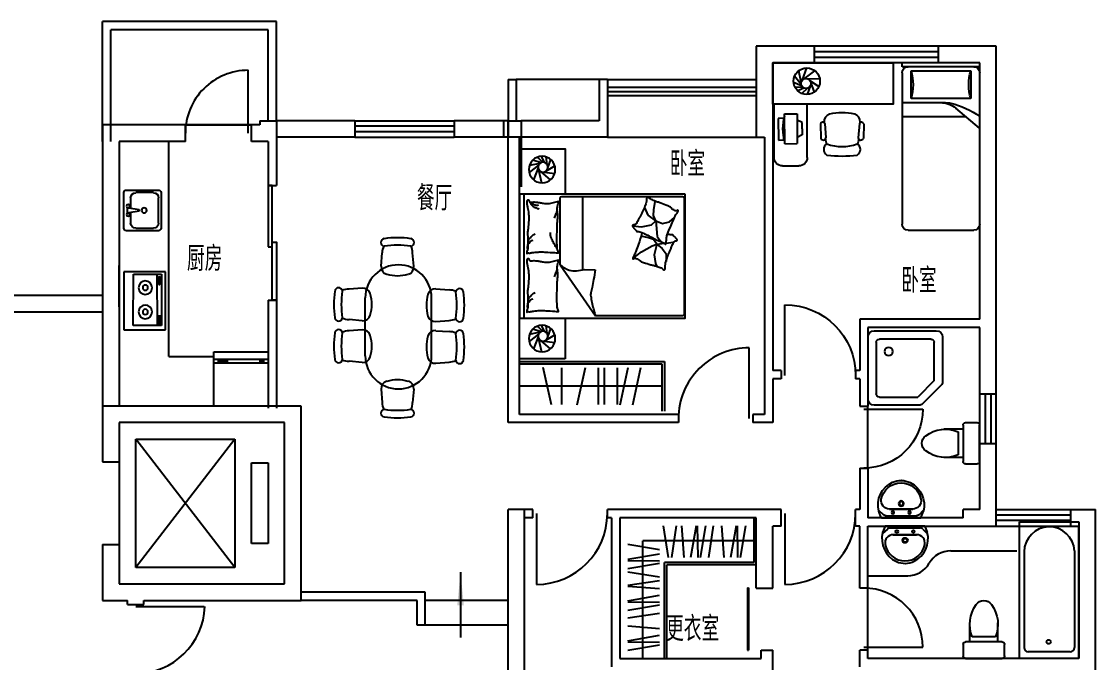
# Model space of a CAD drawing. Extents: x -461314 to -435514, y -713656 to -699456.
# Drawn here: x -448494 to -435514, y -707206 to -699456 of the extents above; entities that cross this region are included whole.
import ezdxf
from ezdxf.enums import TextEntityAlignment as Align

# ---------------------------------------------------------------- set-up
doc = ezdxf.new("R2010")
doc.units = 0
doc.header["$LTSCALE"] = 1000
doc.header["$MEASUREMENT"] = 0
doc.layers.get('0').update_dxf_attribs({"linetype": 'CONTINUOUS'})
for name, color, linetype in [('FUR', 8, 'CONTINUOUS'), ('HZ', 7, 'CONTINUOUS'), ('STAIR', 3, 'CONTINUOUS'), ('WALL', 2, 'CONTINUOUS'), ('WINDOW', 4, 'CONTINUOUS'), ('WINDOW_TEXT', 7, 'CONTINUOUS'), ('厨卫', 223, 'CONTINUOUS'), ('烟道', 6, 'CONTINUOUS')]:
    doc.layers.add(name, color=color, linetype=linetype)
doc.styles.add('ATT', font='TXT')
doc.styles.add('DIM_FONT', font='ZBTXT.shx', dxfattribs={"width": 0.8})
doc.styles.add('HZ', font='zbtxt.shx', dxfattribs={"bigfont": 'zbhz.shx'})
doc.styles.add('SIMPLEX', font='SIMPLEX.SHX')

# ---------------------------------------------------------------- blocks, each defined once
blk = doc.blocks.new('_LV39')
for p, q in [((-360, -1650), (-360, 0)), ((-360, 0), (360, 0)), ((360, 0), (360, -1650)), ((-254, -80), (254, -80)), ((-304, -1299), (-304, -130)), ((304, -1299), (304, -130)), ((360, -1650), (-360, -1650))]:
    blk.add_line(p, q)
blk.add_circle((6, -200), 25)
for centre, radius, start, end in [((-254, -130), 50, 90, 179.9956), ((254, -130), 50, 0.0044, 90), ((-1, -1286), 304, 182.4544, 359.7472)]:
    blk.add_arc(centre, radius, start, end)
blk = doc.blocks.new('_WBLK')
for p, q in [((-0.5, 0.5), (0.5, 0.5)), ((0.5, 0.167), (-0.5, 0.167)), ((0.5, -0.167), (-0.5, -0.167)), ((-0.5, -0.5), (0.5, -0.5))]:
    blk.add_line(p, q)
at = {"layer": 'WINDOW_TEXT', "style": 'SIMPLEX', "flags": 9}
blk.add_attdef('A', text='', height=1, dxfattribs=at).set_placement((0, 1.5), align=Align.MIDDLE)
blk = doc.blocks.new('M_C5')
for p, q in [((-60, 63), (-50, 152)), ((-28, 86), (7, 160)), ((-9, 88), (59, 149)), ((-54, -14), (-154, 45)), ((-71, 21), (-106, 120)), ((12, 83), (112, 114)), ((26, 75), (152, 50)), ((42, 53), (156, -35)), ((48, 21), (102, -123)), ((-26, -30), (-153, -47)), ((14, -26), (-99, -126)), ((41, -2), (5, -160))]:
    blk.add_line(p, q)
for centre, radius in [((0, 0), 160), ((-11, 28), 60)]:
    blk.add_circle(centre, radius)
at = {"width": 0.8, "flags": 9}
for tag in ['XSIZE', 'YSIZE']:
    blk.add_attdef(tag, (0, 0), '', height=0.5, dxfattribs=at)
blk = doc.blocks.new('M_C54TQD')
for p, q in [((0, -52), (1500, -52)), ((26, -509), (26, -1968)), ((853, -489), (46, -489)), ((853, -489), (1472, -916)), ((46, -761), (915, -761)), ((1472, -1968), (1472, -916)), ((381, -1368), (395, -1471)), ((778, -1368), (698, -1472)), ((161, -1514), (137, -1518)), ((255, -1552), (161, -1514)), ((324, -1645), (255, -1552)), ((395, -1471), (369, -1593)), ((528, -1559), (509, -1470)), ((698, -1472), (623, -1603)), ((90, -1638), (87, -1645)), ((188, -1621), (90, -1638)), ((257, -1618), (188, -1621)), ((324, -1645), (257, -1618)), ((369, -1593), (324, -1645)), ((324, -1645), (510, -1664)), ((324, -1645), (355, -1728)), ((510, -1664), (560, -1700)), ((548, -1617), (528, -1559)), ((605, -1658), (548, -1617)), ((605, -1658), (594, -1752)), ((623, -1603), (605, -1658)), ((605, -1658), (734, -1626)), ((605, -1658), (655, -1721)), ((734, -1626), (837, -1640)), ((837, -1640), (873, -1660)), ((335, -1810), (281, -1873)), ((355, -1728), (335, -1810)), ((560, -1700), (572, -1709)), ((592, -1767), (580, -1861)), ((655, -1721), (720, -1769)), ((720, -1769), (813, -1769)), ((46, -1988), (1452, -1988))]:
    blk.add_line(p, q)
blk.add_lwpolyline([(0, -2000), (0, 0), (1500, 0), (1500, -2000)], close=True)
for points in [[(101, -127, -0.263368), (73, -108, -0.494818), (82, -89, -0.049225), (100, -88, -0.036831), (124, -89, -0.031893), (161, -97, 0.035782), (195, -104, 0.032941), (285, -110, 0.026564), (396, -104, 0.017905), (434, -99, -0.033397), (454, -97, -0.03204), (491, -97, 0.018442), (555, -101, 0.010837), (620, -100, 0.014624), (668, -97, 0.111249), (691, -89, -0.153708), (708, -86, -0.076444), (715, -87, -0.215512), (717, -89, -0.585858), (714, -92, 0.363489), (709, -95, 0.191716), (709, -106, -0.129675), (711, -123, -0.01735), (708, -140, 0.019326), (706, -155, 0.018818), (699, -223, 0.021828), (698, -283, 0.006204), (700, -316, 0.001963), (706, -423, 0.028341), (710, -459, -0.117014), (709, -468, -0.36606), (708, -469, -0.03973), (694, -466, -0.048309), (681, -461, 0.062981), (670, -457, 0.04058), (647, -454, 0.014345), (580, -451, 0.005484), (454, -452, 0.007153), (358, -455, 0.008762), (316, -458, -0.008153), (270, -461, -0.06251), (213, -456, 0.078669), (167, -454, 0.047825), (145, -459, -0.034494), (114, -466, -0.023571), (89, -469, -0.510228), (88, -468), (95, -438), (116, -356, 0.073041), (118, -336, 0.023305), (112, -275, 0.018299), (108, -252, -0.01097), (101, -214, -0.042281), (98, -180, -0.027201), (101, -126)], [(101, -127, -0.077379), (136, -152, -0.077379), (161, -187, -0.047525), (171, -211, -0.047525), (176, -238)], [(575, -101, 0.027842), (551, -111, 0.048685), (539, -119, 0.023666), (511, -144, 0.031223), (492, -164, 0.046801), (486, -172, 0.023191), (478, -189)], [(657, -95, 0.088153), (622, -98, 0.088153), (591, -114, 0.077547), (569, -135, 0.077547), (555, -162)], [(810, -127, -0.263368), (782, -108, -0.494818), (791, -89, -0.049225), (809, -88, -0.036831), (833, -89, -0.031893), (871, -97, 0.035782), (905, -104, 0.032941), (994, -110, 0.026564), (1106, -104, 0.017905), (1143, -99, -0.033397), (1163, -97, -0.03204), (1200, -97, 0.018442), (1265, -101, 0.010837), (1329, -100, 0.014624), (1377, -97, 0.111249), (1400, -89, -0.153708), (1417, -86, -0.076444), (1424, -87, -0.215512), (1426, -89, -0.585858), (1423, -92, 0.363489), (1419, -95, 0.191716), (1419, -106, -0.129675), (1421, -123, -0.01735), (1418, -140, 0.019326), (1415, -155, 0.018818), (1408, -223, 0.021828), (1407, -283, 0.006204), (1409, -316, 0.001963), (1415, -423, 0.028341), (1419, -459, -0.117014), (1419, -468, -0.36606), (1417, -469, -0.03973), (1404, -466, -0.048309), (1390, -461, 0.062981), (1379, -457, 0.04058), (1356, -454, 0.014345), (1289, -451, 0.005484), (1164, -452, 0.007153), (1067, -455, 0.008762), (1025, -458, -0.008153), (979, -461, -0.06251), (922, -456, 0.078669), (877, -454, 0.047825), (854, -459, -0.034494), (823, -466, -0.023571), (798, -469, -0.510228), (797, -468), (805, -438), (825, -356, 0.073041), (827, -336, 0.023305), (821, -275, 0.018299), (817, -252, -0.01097), (810, -214, -0.042281), (807, -180, -0.027201), (810, -126)], [(1284, -101, 0.027842), (1260, -111, 0.048685), (1248, -119, 0.023666), (1220, -144, 0.031223), (1201, -164, 0.046801), (1196, -172, 0.023191), (1188, -189)], [(1366, -95, 0.088153), (1332, -98, 0.088153), (1300, -114, 0.077547), (1279, -135, 0.077547), (1265, -162)], [(99, -143, -0.05369), (114, -156, -0.070312), (122, -168, -0.015448), (125, -177, -0.013244), (129, -187, -0.082127), (132, -205, -0.064164), (129, -228)], [(661, -455, 0.016108), (622, -429, 0.024599), (595, -414, 0.009477), (546, -391, 0.015937), (516, -378, 0.072521), (500, -375, 0.033339), (463, -375)], [(191, -454, 0.009729), (219, -445, 0.009729), (246, -435, 0.007971), (267, -426, 0.007971), (289, -416)], [(853, -489, -0.085272), (917, -599, -0.124044), (926, -686), (912, -782), (914, -912)], [(901, -454, 0.009729), (928, -445, 0.009729), (955, -435, 0.007971), (977, -426, 0.007971), (998, -416)], [(914, -912, 0.007867), (1032, -894, 0.009508), (1128, -876, 0.006616), (1193, -862, -0.023828), (1212, -858, -0.080713), (1230, -859, -0.009591), (1383, -891, -0.013133), (1416, -899, -0.007859), (1472, -916)], [(464, -1480, 0.025626), (476, -1478, 0.0108), (605, -1436, 0.00456), (692, -1405, 0.01125), (727, -1391, 0.069394), (746, -1380, -0.079756), (763, -1371, -0.106399), (778, -1368, -0.328642), (782, -1372, -0.299547), (779, -1378, 0.189917), (774, -1387, 0.033518), (773, -1397, 0.075627), (773, -1402, 0.053489), (776, -1410, 0.017838), (788, -1432, 0.038394), (805, -1456, -0.059529), (816, -1472, -0.035943), (826, -1498, -0.011245), (852, -1585, -0.006203), (862, -1624, 0.010783), (868, -1647, 0.019485), (873, -1660, 0.005062), (892, -1710, 0.101392), (909, -1736, -0.223768), (914, -1749, -0.25558), (911, -1754, -0.081563), (895, -1759, -0.071805), (878, -1759, 0.069985), (861, -1759, 0.03546), (801, -1772, 0.029432), (732, -1797, 0.001554), (699, -1811, -0.00152), (665, -1826, -0.004735), (629, -1840, 0.00382), (586, -1859, 0.296001), (564, -1891, -0.649774), (542, -1900, -0.02319), (538, -1895, 0.0288), (534, -1892, 0.005727), (527, -1886, -0.004358), (519, -1878, -0.027528), (502, -1861, -0.046214), (493, -1850, -0.194121), (490, -1833, 0.133719), (489, -1809, 0.005779), (482, -1787, 0.008882)]]:
    blk.add_lwpolyline(points, format="xyb")
blk.add_lwpolyline([(58, -1583, 0.101392), (40, -1559, -0.223768), (34, -1546, -0.25558), (36, -1541, -0.081563), (52, -1535, -0.071805), (69, -1534, 0.069985), (86, -1532, 0.03546), (145, -1515, 0.029432), (211, -1485, 0.001554), (244, -1468, -0.00152), (276, -1451, -0.004735), (311, -1433, 0.00382), (353, -1412, 0.296001), (372, -1378, -0.649774), (393, -1367, -0.02319), (398, -1372, 0.0288), (402, -1375, 0.005727), (409, -1380, -0.004358), (418, -1387, -0.027528), (436, -1403, -0.046214), (445, -1414, -0.194121), (450, -1430, 0.133719), (453, -1454, 0.011505), (471, -1496, 0.008882), (497, -1550, 0.012426), (535, -1618, -0.033612), (547, -1644), (570, -1701), (588, -1744, 0.224341), (603, -1757, -0.722772), (603, -1766, -0.103513), (599, -1767, 0.053465), (592, -1767, 0.030109), (569, -1772, -0.031436), (547, -1776, -0.05324), (532, -1776, 0.05518), (517, -1777, 0.056271), (492, -1783, 0.0108), (366, -1835, 0.00456), (281, -1873, 0.01125), (247, -1889, 0.069394), (229, -1902, -0.079756), (213, -1912, -0.106399), (199, -1915, -0.328642), (195, -1912, -0.299547), (196, -1906, 0.189917), (201, -1896, 0.033518), (202, -1886, 0.075627), (201, -1882, 0.053489), (197, -1874, 0.017838), (184, -1853, 0.038394), (165, -1830, -0.059529), (153, -1815, -0.035943), (140, -1790, -0.011245), (108, -1705, -0.006203), (95, -1667, 0.010783), (87, -1645, 0.019485), (82, -1632, 0.005062)], format="xyb", close=True)
for centre, start, end in [((46, -509), 90, 180), ((46, -741), 180, 270), ((46, -1968), 180, 270), ((1452, -1968), 270, 360)]:
    blk.add_arc(centre, 20, start, end)
at = {"style": 'DIM_FONT', "width": 0.8, "flags": 9}
for tag in ['XSIZE', 'YSIZE']:
    blk.add_attdef(tag, (0, 0), '', height=0.5, dxfattribs=at)
blk = doc.blocks.new('A$C51464C99')
at = {"layer": 'FUR'}
for p, q in [((1720, 2602, 0), (1720, 3172, 0)), ((1750, 2572, 0), (1750, 3172, 0)), ((384, 3096, 0), (285, 2647, 0)), ((507, 2651, 0), (507, 3091, 0)), ((696, 3096, 0), (795, 2647, 0)), ((948, 2651, 0), (948, 3091, 0)), ((1023, 2651, 0), (1023, 3091, 0)), ((1178, 2651, 0), (1178, 3091, 0)), ((1213, 3096, 0), (1312, 2647, 0)), ((1367, 3096, 0), (1466, 2647, 0)), ((1720, 2872, 0), (0, 2872, 0)), ((0, 2602, 0), (1720, 2602, 0)), ((0, 2572, 0), (1750, 2572, 0))]:
    blk.add_line(p, q, dxfattribs=at)
at = {"layer": 'FUR', "elevation": 0}
for points in [[(550, 2542), (0, 2542), (0, 2050), (550, 2050)], [(550, 550), (0, 550), (0, 0), (550, 0)]]:
    blk.add_lwpolyline(points, close=True, dxfattribs=at)
at = {"layer": 'FUR'}
for name, p, rotation in [('M_C5', (271, 2295, 0), 180.0000000003231), ('M_C54TQD', (0, 550, 0), 90), ('M_C5', (271, 252, 0), 180.0000000003231)]:
    blk.add_blockref(name, p, dxfattribs=dict(at, rotation=rotation))
blk = doc.blocks.new('12PSTG02')
at = {"color": 0, "linetype": 'ByBlock'}
for p, q in [((-5.882738, 11.493405), (-13.636493, 11.294805)), ((-5.73403, 9.170818), (-13.415554, 8.575543)), ((-4.996459, 9.562867), (-5.284204, 9.540568)), ((-5.882738, -11.493405), (-13.636493, -11.294805)), ((-5.73403, -9.170818), (-13.415554, -8.575543)), ((-4.996459, -9.562867), (-5.284204, -9.540568)), ((-4.996459, -9.562867), (-5.28099, -9.544821))]:
    blk.add_line(p, q, dxfattribs=at)
for centre, radius, start, end in [((-6.286552, 10.301496), 1.258456, 296.04311, 71.283835), ((39.486083, 0), 62.486083, 172.590731, 187.409269), ((-19.5, 6.311132), 3.452743, 30.392687, 149.607313), ((4.70097, 0), 22.70097, 159.208954, 200.791046), ((-12.998837, 0.943692), 7.999035, 97.334712, 116.212212), ((-13.097037, 9.970029), 1.4304, 112.156422, 257.133709), ((-4.647836, 5.578088), 4, 16.10866, 95), ((-28.187947, 0), 28.187947, 346.275006, 13.724994), ((-19.5, -6.311132), 3.452743, 210.392687, 329.607313), ((-12.998837, -1.056308), 7.999035, 243.61801, 261.904764), ((-13.097037, -9.970029), 1.4304, 102.866291, 247.843578), ((-6.286552, -10.301496), 1.258456, 288.716165, 63.95689), ((-4.647836, -5.578088), 4, 265, 343.89134)]:
    blk.add_arc(centre, radius, start, end, dxfattribs=at)
at = {"color": 0, "linetype": 'ByBlock', "style": 'ATT'}
for tag, p, flags in [('ITEM', (-22, -21), 3), ('ROOM_NUMBER', (-22, -29), 1)]:
    blk.add_attdef(tag, p, '', height=6, dxfattribs=dict(at, flags=flags))
blk = doc.blocks.new('-CHAI6')
at = {"xscale": 22.75, "yscale": 22.75, "zscale": 22.75}
blk.add_blockref('12PSTG02', (519, 28), dxfattribs=at)
blk = doc.blocks.new('A$C41520BB4')
at = {"layer": 'FUR'}
for p, q in [((1146, 1437), (500, 1437)), ((618, 1310), (617, 1160)), ((978, 1307), (618, 1310)), ((670, 1325), (671, 1387)), ((671, 1387), (933, 1385)), ((932, 1320), (676, 1321)), ((933, 1385), (932, 1320)), ((978, 1307), (977, 1157)), ((1246, 1337), (1246, 1137)), ((617, 1160), (977, 1157)), ((721, 1099), (692, 1159)), ((796, 1098), (721, 1099)), ((796, 1098), (871, 1098)), ((871, 1098), (902, 1158)), ((1146, 1037), (500, 1037))]:
    blk.add_line(p, q, dxfattribs=at)
blk.add_lwpolyline([(500, 1453), (0, 1453), (0, 0), (500, 0)], close=True, dxfattribs=at)
for centre, radius, start, end in [((1146, 1337), 100, 0, 90), ((794, 776), 555, 73.2367, 105.9776), ((1146, 1137), 100, 270, 0)]:
    blk.add_arc(centre, radius, start, end, dxfattribs=at)
at = {"layer": 'FUR', "xscale": -1}
for name, p, rotation in [('M_C5', (222, 1043), 309.9999999999941), ('-CHAI6', (1122, 588), 3.4373e-12)]:
    blk.add_blockref(name, p, dxfattribs=dict(at, rotation=rotation))
blk = doc.blocks.new('BED1')
at = {"layer": 'FUR'}
for p, q in [((-2023, -397), (-2023, 397)), ((-1951, 469), (-120, 469)), ((-790, 468), (-549, 182)), ((-48, 469), (-48, -469)), ((-48, 469), (0, 469)), ((0, 469), (0, -469)), ((-649, -469), (-649, 300)), ((-433, 361), (-433, -361)), ((-96, 361), (-433, 361)), ((-96, -361), (-96, 361)), ((-481, -469), (-481, 53)), ((-433, -361), (-96, -361)), ((-120, -469), (-1951, -469)), ((-48, -469), (0, -469))]:
    blk.add_line(p, q, dxfattribs=at)
for centre, radius, start, end in [((-1951, 397), 72.1, 90, 180), ((-1440, -106), 978, 13.3928, 36.0202), ((-120, 397), 72.1, 0, 90), ((-264, 937), 601, 253.7398, 286.2602), ((-769, -4), 288, 0, 40.1059), ((-769, 53), 288, 0, 13.3928), ((-264, -937), 601, 73.7398, 106.2602), ((-1951, -397), 72.1, 180, 270), ((-120, -397), 72.1, 270, 0)]:
    blk.add_arc(centre, radius, start, end, dxfattribs=at)
blk = doc.blocks.new('A$C283B5FA0')
at = {"layer": 'FUR', "xscale": -1, "rotation": 90.00792921437115}
blk.add_blockref('BED1', (469, 0), dxfattribs=at)
at = {"layer": 'WINDOW', "xscale": -1, "rotation": 269.9999722310597}
blk.add_blockref('A$C41520BB4', (1047, 0), dxfattribs=at)
blk = doc.blocks.new('A$C14C36DB4')
at = {"layer": 'FUR'}
for p, q in [((599, 1820), (613, 1981)), ((993, 1820), (981, 1981)), ((333, 1506), (172, 1491)), ((1221, 1496), (1382, 1482)), ((385, 1416), (385, 716)), ((1185, 1416), (1185, 716)), ((333, 1112), (172, 1123)), ((1221, 1102), (1382, 1114)), ((333, 1001), (172, 987)), ((1221, 992), (1382, 977)), ((333, 607), (172, 619)), ((1221, 598), (1382, 609)), ((599, 333), (613, 172)), ((993, 333), (981, 172))]:
    blk.add_line(p, q, dxfattribs=at)
for centre, radius, start, end in [((640, 2108), 46, 98.4555, 261.5445), ((796, 1061), 1104, 81.5445, 98.4555), ((951, 2108), 46, 278.4555, 81.5445), ((797, 1981), 184, 153.7878, 180), ((796, 970), 1104, 81.5445, 98.4555), ((797, 1981), 184, 0, 26.382), ((690, 1812), 92, 175, 253.8913), ((901, 1812), 92, 286.1087, 5), ((785, 1416), 400, 0, 180), ((796, 2177), 471, 253.8913, 286.1087), ((1092, 1309), 1104, 171.5445, 188.4555), ((45, 1464), 46, 8.4555, 171.5445), ((1183, 1309), 1104, 171.5445, 188.4555), ((172, 1307), 184, 90, 116.2122), ((341, 1414), 92, 16.1087, 95), ((-24, 1309), 471, 343.8913, 16.1087), ((1577, 1299), 471, 163.8913, 196.1087), ((1213, 1404), 92, 85, 163.8913), ((1382, 1298), 184, 63.7878, 90), ((1508, 1455), 46, 8.4555, 171.5445), ((371, 1299), 1104, 351.5445, 8.4555), ((462, 1299), 1104, 351.5445, 8.4555), ((341, 1203), 92, 265, 343.8913), ((45, 1153), 46, 188.4555, 351.5445), ((172, 1307), 184, 243.618, 270), ((1213, 1194), 92, 196.1087, 275), ((1382, 1298), 184, 270, 296.382), ((1508, 1143), 46, 188.4555, 351.5445), ((1092, 804), 1104, 171.5445, 188.4555), ((45, 960), 46, 8.4555, 171.5445), ((1183, 804), 1104, 171.5445, 188.4555), ((172, 803), 184, 90, 116.2122), ((341, 910), 92, 16.1087, 95), ((-24, 804), 471, 343.8913, 16.1087), ((1577, 795), 471, 163.8913, 196.1087), ((1213, 900), 92, 85, 163.8913), ((1382, 793), 184, 63.7878, 90), ((1508, 950), 46, 8.4555, 171.5445), ((371, 795), 1104, 351.5445, 8.4555), ((462, 795), 1104, 351.5445, 8.4555), ((341, 699), 92, 265, 343.8913), ((785, 716), 400, 180, 0), ((1213, 689), 92, 196.1087, 275), ((45, 649), 46, 188.4555, 351.5445), ((172, 803), 184, 243.618, 270), ((1382, 793), 184, 270, 296.382), ((1508, 639), 46, 188.4555, 351.5445), ((690, 341), 92, 106.1087, 185), ((796, -24), 471, 73.8913, 106.1087), ((901, 341), 92, 355, 73.8913), ((797, 172), 184, 180, 206.2122), ((797, 172), 184, 333.618, 0), ((640, 45), 46, 98.4555, 261.5445), ((796, 1183), 1104, 261.5445, 278.4555), ((951, 45), 46, 278.4555, 81.5445), ((796, 1092), 1104, 261.5445, 278.4555)]:
    blk.add_arc(centre, radius, start, end, dxfattribs=at)
blk = doc.blocks.new('A$C0FB162C6')
at = {"layer": 'FUR', "xscale": -1, "rotation": 180}
blk.add_blockref('A$C14C36DB4', (12, 2165), dxfattribs=at)
blk = doc.blocks.new('M_A17ORW')
at = {"const_width": 0.02}
for points in [[(-0.481, -0.001), (-0.481, -0.308)], [(0.481, 0.001), (0.481, -0.691)]]:
    blk.add_lwpolyline(points, dxfattribs=at)
for centre, radius, start, end in [((-0.501, -0.003), 0.307, 274.2492, 0.2101), ((0.505, 0.002), 0.699, 180.2762, 268.0603)]:
    blk.add_arc(centre, radius, start, end)
blk = doc.blocks.new('M_E31EAW')
at = {"color": 0, "linetype": 'ByBlock'}
for p, q in [((0, 215), (0, -215)), ((419, 245), (31, 245)), ((82, 26), (82, 153)), ((143, 215), (358, 215)), ((419, 153), (419, -153)), ((450, -215), (450, 215)), ((41, -31), (41, 31)), ((184, 10), (61, 31)), ((184, -10), (184, 10)), ((61, -31), (184, -10)), ((82, -153), (82, -26)), ((31, -245), (419, -245)), ((358, -215), (143, -215))]:
    blk.add_line(p, q, dxfattribs=at)
for centre, radius in [((51, 51), 20.5), ((245, 0), 30.7), ((51, -51), 20.5)]:
    blk.add_circle(centre, radius, dxfattribs=at)
for centre, radius, start, end in [((31, 215), 30.7, 90, 180), ((143, 153), 61.4, 90, 180), ((358, 153), 61.4, 0, 90), ((419, 215), 30.7, 0, 90), ((31, -215), 30.7, 180, 270), ((143, -153), 61.4, 180, 270), ((358, -153), 61.4, 270, 0), ((419, -215), 30.7, 270, 0)]:
    blk.add_arc(centre, radius, start, end, dxfattribs=at)
at = {"style": 'DIM_FONT', "width": 0.8, "flags": 9}
for tag in ['XSIZE', 'YSIZE']:
    blk.add_attdef(tag, (0, 0), '', height=0.5, dxfattribs=at)
blk = doc.blocks.new('B')
at = {"linetype": 'ByBlock'}
for p, q in [((-655.5, 655.5), (0, 655.5)), ((-655.5, 0), (-655.5, 655.5)), ((0, 655.5), (0, 0)), ((-655.5, 568.1), (0, 568.1)), ((-655.5, 524.4), (0, 524.4)), ((-611.8, 546.25), (-480.7, 546.25)), ((-109.25, 546.25), (-43.7, 546.25)), ((0, 0), (-655.5, 0))]:
    blk.add_line(p, q, dxfattribs=at)
blk = doc.blocks.new('A$C2DC50DEA')
at = {"layer": '厨卫', "xscale": -1, "rotation": 359.9999999999982}
blk.add_blockref('B', (0, 0), dxfattribs=at)
blk = doc.blocks.new('A$C10CA0A8C')
at = {"layer": '厨卫', "linetype": 'Continuous'}
for p, q in [((0, 354), (495, 849)), ((495, 849), (849, 495)), ((849, 495), (354, 0)), ((354, 0), (0, 354))]:
    blk.add_line(p, q, dxfattribs=at)
at = {"layer": '厨卫'}
for p, q in [((539, 733), (99, 292)), ((781, 491), (539, 733)), ((301, 90), (742, 530)), ((341, 50), (781, 491)), ((675, 431), (683, 423)), ((735, 478), (689, 432)), ((689, 432), (701, 420)), ((701, 420), (746, 466)), ((746, 466), (735, 478)), ((740, 495), (748, 488)), ((99, 292), (341, 50)), ((400, 143), (354, 98)), ((366, 86), (412, 132)), ((412, 132), (400, 143)), ((406, 161), (413, 154)), ((340, 97), (349, 89)), ((354, 98), (366, 86))]:
    blk.add_line(p, q, dxfattribs=at)
for points in [[(740, 495, 0.259034), (737, 497, 0.076276), (725, 492, 0.036515), (714, 484, 0.026615), (700, 471, 0.026615), (687, 457, 0.036515), (679, 446, 0.076276), (675, 434, 0.259034), (676, 431, 0.078462), (677, 430, 0.056762)], [(748, 488, 0.259034), (744, 489, 0.076276), (732, 484, 0.036515), (721, 477, 0.026615), (707, 464, 0.026615), (694, 450, 0.036515), (687, 439, 0.076276), (682, 427, 0.259034), (683, 423, 0.259034), (687, 422, 0.056762), (696, 425, 0.036515)], [(743, 470, 0.008736), (744, 473, 0.076276), (749, 484, 0.259034), (748, 488, 0.259034)], [(406, 161, 0.259034), (402, 162, 0.076276), (391, 157, 0.036515), (379, 150, 0.026615), (365, 137, 0.026615), (353, 123, 0.036515), (345, 112, 0.076276), (340, 100, 0.259034), (341, 96, 0.078462), (342, 95, 0.056762)], [(413, 154, 0.259034), (410, 155, 0.076276), (398, 150, 0.036515), (387, 142, 0.026615), (373, 129, 0.026615), (360, 115, 0.036515), (352, 104, 0.076276), (348, 93, 0.259034), (349, 89, 0.259034), (352, 88, 0.056762), (361, 91, 0.036515)], [(408, 135, 0.008736), (410, 138, 0.076276), (414, 150, 0.259034), (413, 154, 0.259034)]]:
    blk.add_lwpolyline(points, format="xyb", dxfattribs=at)
at = {"layer": '厨卫', "linetype": 'Continuous'}
for centre, radius in [((525, 513), 82.5), ((525, 513), 31.6), ((318, 306), 82.5), ((318, 306), 31.6)]:
    blk.add_circle(centre, radius, dxfattribs=at)
at = {"layer": '厨卫', "width": 0.8, "flags": 9}
for tag in ['XSIZE', 'YSIZE']:
    blk.add_attdef(tag, (247, 601), '', height=0.5, rotation=45, dxfattribs=at)
blk = doc.blocks.new('M_E6')
for p, q in [((240, 0), (-240, 0)), ((-237, 0), (239, 0)), ((240, 0), (270, -79)), ((-213, -36), (-271, -91)), ((-240, 0), (-270, -79)), ((-179, -23), (181, -23)), ((141, -105), (-141, -105)), ((-141, -105), (141, -105)), ((217, -37), (274, -95))]:
    blk.add_line(p, q)
for centre, radius in [((-99, -65), 16.3), ((101, -65), 16.3), ((2, -172), 31.6), ((2, -172), 23)]:
    blk.add_circle(centre, radius)
for centre, radius, start, end in [((28, -152), 307, 166.1751, 244.7296), ((-141, -205), 100, 90, 190.5602), ((-179, -73), 50, 90, 133.181), ((-28, -152), 307, 297.0639, 13.8249), ((141, -205), 100, 349.4398, 90), ((181, -73), 50, 44.5607, 90), ((0, -179), 243, 190.5602, 349.4398), ((0, -201), 250, 245.8071, 296.4628), ((28, -152), 307, 266.589, 266.5936)]:
    blk.add_arc(centre, radius, start, end)
at = {"width": 0.8, "flags": 9}
for tag in ['XSIZE', 'YSIZE']:
    blk.add_attdef(tag, (0, 0), '', height=0.5, dxfattribs=at)
blk = doc.blocks.new('_DBLK')
blk.add_line((-0.45, 0), (-0.45, -0.95))
blk.add_arc((-0.45, 0), 0.95, 270, 0)
at = {"layer": 'WINDOW_TEXT', "style": 'SIMPLEX', "flags": 9}
blk.add_attdef('A', text='', height=1, dxfattribs=at).set_placement((0, 1.5), align=Align.MIDDLE)
blk = doc.blocks.new('_ARROW')
blk.add_solid([(0, 0), (-1, 0.1), (-1, -0.1)])
blk = doc.blocks.new('A$C3A912732')
at = {"layer": '厨卫'}
for p, q in [((8, 370), (319, 681)), ((361, 681), (460, 582)), ((460, 540), (149, 229)), ((446, 440), (249, 243)), ((425, 504), (588, 341)), ((107, 229), (8, 328)), ((185, 264), (348, 101))]:
    blk.add_line(p, q, dxfattribs=at)
for centre, radius, start, end in [((340, 660), 30, 45, 135), ((439, 561), 30, 315, 45), ((294, 73), 398, 8.3619, 67.5495), ((29, 349), 30, 135, 225), ((128, 250), 30, 225, 315), ((616, 395), 398, 202.4505, 261.6381), ((580, 109), 110, 258.4509, 11.5491)]:
    blk.add_arc(centre, radius, start, end, dxfattribs=at)
at = {"layer": '厨卫', "style": 'DIM_FONT', "width": 0.8, "flags": 9}
for tag in ['YSIZE', 'XSIZE']:
    blk.add_attdef(tag, (163, 526), '', height=0.5, rotation=225, dxfattribs=at)
blk = doc.blocks.new('M_A13ZTG')
for p, q in [((-0.502, 0.208), (0.498, 0.208)), ((-0.502, 0.208), (-0.502, 0.19)), ((-0.502, 0.19), (0.498, 0.19)), ((0.498, 0.208), (0.498, 0.19))]:
    blk.add_line(p, q)
blk = doc.blocks.new('M_E27FMO')
at = {"color": 0, "linetype": 'ByBlock'}
for p, q in [((-185.9, 0.6), (-549.7, 0.6)), ((-599.7, -49.4), (-599.7, -549.4)), ((-508.1, -66.1), (-199.7, -66.1)), ((-66.4, -199.4), (-199.7, -66.1)), ((-9.5, -162.1), (-162.4, -9.2)), ((-533.1, -507.8), (-533.1, -91.1)), ((-66.4, -199.4), (-66.4, -507.8)), ((0.3, -549.4), (0.3, -185.6)), ((-549.7, -599.4), (-49.7, -599.4)), ((-91.4, -532.8), (-508.1, -532.8))]:
    blk.add_line(p, q, dxfattribs=at)
blk.add_circle((-433.1, -432.8), 33.3, dxfattribs=at)
for centre, radius, start, end in [((-549.7, -49.4), 50, 90, 180), ((-185.9, -32.8), 33.3, 45, 90), ((-508.1, -91.1), 25, 90, 180), ((-33.1, -185.6), 33.3, 0, 45), ((-508.1, -507.8), 25, 180, 270), ((-91.4, -507.8), 25, 270, 0), ((-549.7, -549.4), 50, 180, 270), ((-49.7, -549.4), 50, 270, 0)]:
    blk.add_arc(centre, radius, start, end, dxfattribs=at)
at = {"style": 'DIM_FONT', "width": 0.8, "flags": 9}
for tag in ['XSIZE', 'YSIZE']:
    blk.add_attdef(tag, (0, 0), '', height=0.5, dxfattribs=at)
blk = doc.blocks.new('A$C503303A6')
at = {"layer": '厨卫', "xscale": -1.5, "yscale": 1.5, "zscale": 1.5, "rotation": 179.9999564284165}
blk.add_blockref('M_E27FMO', (900, 1), dxfattribs=at)

msp = doc.modelspace()

# ---------------------------------------------------------------- linework, layer by layer
at = {"layer": 'FUR'}
for p, q in [((-439644, -705456), (-439644, -705996)), ((-440676, -705937), (-440737, -705552)), ((-440581, -705552), (-440637, -705937)), ((-440486, -705937), (-440515, -705552)), ((-440341, -705552), (-440407, -705937)), ((-440318, -705937), (-440323, -705552)), ((-440229, -705552), (-440292, -705937)), ((-440134, -705552), (-440190, -705937)), ((-440003, -705937), (-440032, -705552)), ((-439858, -705552), (-439924, -705937)), ((-439835, -705937), (-439840, -705552)), ((-439746, -705552), (-439808, -705937)), ((-440783, -705842), (-441168, -705781)), ((-439644, -705734), (-440986, -705734)), ((-440986, -707156), (-440986, -705734)), ((-441168, -705957), (-440783, -705891)), ((-440783, -705980), (-441168, -705975)), ((-441168, -706069), (-440783, -706006)), ((-439644, -705996), (-440724, -705996)), ((-440724, -707156), (-440724, -705996)), ((-439614, -706026), (-440694, -706026)), ((-440694, -707156), (-440694, -706026)), ((-440783, -706174), (-441168, -706113)), ((-441168, -706269), (-440783, -706213)), ((-440783, -706314), (-441168, -706285)), ((-441168, -706459), (-440783, -706393)), ((-440783, -706482), (-441168, -706477)), ((-441168, -706571), (-440783, -706509)), ((-441168, -706666), (-440783, -706610)), ((-440783, -706797), (-441168, -706768)), ((-441168, -706943), (-440783, -706876)), ((-440783, -706965), (-441168, -706960)), ((-441168, -707055), (-440783, -706992))]:
    msp.add_line(p, q, dxfattribs=at)
at = {"layer": 'STAIR'}
for p, q in [((-447514, -700906), (-447514, -699456)), ((-445414, -699456), (-447514, -699456)), ((-445414, -700656), (-445414, -699456)), ((-447414, -700906), (-447414, -699556)), ((-445514, -699556), (-447414, -699556)), ((-445514, -700656), (-445514, -699556)), ((-441514, -700156), (-442514, -700156)), ((-441514, -700156), (-442414, -700156)), ((-441414, -700156), (-439614, -700156)), ((-445914, -706056), (-447114, -704506)), ((-445914, -704506), (-447114, -706056)), ((-447114, -706056), (-447114, -704506)), ((-447114, -704506), (-445914, -704506)), ((-445914, -704506), (-445914, -706056)), ((-447314, -704781), (-447314, -705781)), ((-445714, -705768), (-445714, -704793)), ((-445714, -704793), (-445514, -704793)), ((-445514, -704793), (-445514, -705768)), ((-445514, -705768), (-445714, -705768)), ((-445914, -706056), (-447114, -706056)), ((-443614, -706356), (-445114, -706356)), ((-443614, -706756), (-443614, -706356)), ((-443714, -706456), (-445114, -706456)), ((-443714, -706756), (-443714, -706456)), ((-442614, -706456), (-443614, -706456)), ((-442614, -706756), (-443714, -706756))]:
    msp.add_line(p, q, dxfattribs=at)
msp.add_lwpolyline([(-443188, -706115), (-443188, -706902)], dxfattribs=at)
at = {"layer": 'WALL'}
for p, q in [((-439614, -699756), (-439614, -700656)), ((-438914, -699756), (-439614, -699756)), ((-438914, -699756), (-438914, -699956)), ((-436714, -699756), (-437414, -699756)), ((-437414, -699756), (-437414, -699956)), ((-436714, -703956), (-436714, -699756)), ((-439414, -699956), (-439414, -703676)), ((-438914, -699956), (-439414, -699956)), ((-436914, -699956), (-437414, -699956)), ((-436914, -703056), (-436914, -699956)), ((-442614, -700156), (-442514, -700156)), ((-442614, -700156), (-442614, -700856)), ((-442514, -700156), (-442514, -700656)), ((-441514, -700156), (-441514, -700656)), ((-441414, -700156), (-441514, -700156)), ((-441414, -700156), (-441414, -700856)), ((-445614, -700656), (-445614, -700706)), ((-445614, -700656), (-445414, -700656)), ((-445414, -700656), (-445414, -701437)), ((-444464, -700656), (-445414, -700656)), ((-444464, -700656), (-444464, -700856)), ((-442614, -700656), (-443264, -700656)), ((-443264, -700656), (-443264, -700856)), ((-442614, -700656), (-442664, -700656)), ((-442664, -700856), (-442664, -700656)), ((-442614, -701456), (-442614, -700656)), ((-442614, -700656), (-442454, -700656)), ((-442454, -700656), (-442454, -701456)), ((-442454, -700656), (-442454, -700656)), ((-441514, -700656), (-442454, -700656)), ((-439614, -700656), (-439614, -700856)), ((-439614, -700656), (-439614, -700656)), ((-447514, -700706), (-447514, -704306)), ((-446514, -700706), (-447514, -700706)), ((-446514, -700906), (-446514, -700706)), ((-445714, -700906), (-445714, -700706)), ((-445614, -700706), (-445714, -700706)), ((-447314, -700906), (-447314, -704106)), ((-446514, -700906), (-447314, -700906)), ((-445514, -700906), (-445714, -700906)), ((-445514, -700906), (-445514, -701437)), ((-444464, -700856), (-445414, -700856)), ((-441414, -700856), (-443264, -700856)), ((-442454, -700856), (-442664, -700856)), ((-441414, -700856), (-442664, -700856)), ((-442614, -704306), (-442614, -700856)), ((-442474, -704206), (-442474, -700856)), ((-442474, -700856), (-442474, -700856)), ((-442474, -700856), (-442474, -700856)), ((-439614, -700856), (-439514, -700856)), ((-439514, -700856), (-439514, -704206)), ((-445514, -701437), (-445414, -701437)), ((-447514, -702406), (-447514, -704306)), ((-447314, -702906), (-447314, -702406)), ((-445514, -702825), (-445414, -702825)), ((-445514, -702825), (-445514, -704131)), ((-445414, -702825), (-445414, -704131)), ((-447314, -702906), (-447314, -704106)), ((-438364, -703056), (-438364, -703676)), ((-436914, -703056), (-438364, -703056)), ((-438264, -703156), (-438264, -704106)), ((-436914, -703156), (-438264, -703156)), ((-436914, -703956), (-436914, -703156)), ((-439314, -703676), (-439414, -703676)), ((-439314, -703676), (-439314, -703776)), ((-438414, -703676), (-438414, -703776)), ((-438364, -703676), (-438414, -703676)), ((-439414, -703776), (-439414, -704306)), ((-439314, -703776), (-439414, -703776)), ((-438364, -703776), (-438414, -703776)), ((-438364, -703776), (-438364, -704106)), ((-436914, -703956), (-436714, -703956)), ((-445114, -704106), (-447514, -704106)), ((-445114, -704106), (-445414, -704106)), ((-445114, -706456), (-445114, -704106)), ((-438364, -704106), (-438264, -704106)), ((-440554, -704206), (-442474, -704206)), ((-440554, -704206), (-440554, -704306)), ((-439654, -704206), (-439654, -704306)), ((-439514, -704206), (-439654, -704206)), ((-447514, -704306), (-447514, -704306)), ((-447514, -704306), (-447514, -704781)), ((-445314, -704306), (-447314, -704306)), ((-447314, -704306), (-447314, -704781)), ((-447214, -704306), (-447314, -704306)), ((-445514, -704306), (-447214, -704306)), ((-445314, -706256), (-445314, -704306)), ((-440554, -704306), (-442614, -704306)), ((-439414, -704306), (-439654, -704306)), ((-436914, -705356), (-436914, -704556)), ((-436914, -704556), (-436714, -704556)), ((-436714, -705356), (-436714, -704556)), ((-447514, -704781), (-447314, -704781)), ((-438364, -704856), (-438364, -705356)), ((-438364, -704856), (-438264, -704856)), ((-438264, -704856), (-438264, -705456)), ((-442614, -711656, 0), (-442614, -705356)), ((-442414, -705356), (-442614, -705356)), ((-442414, -710756), (-442414, -705356)), ((-442314, -705356), (-442414, -705356)), ((-442314, -705456), (-442414, -705456)), ((-442314, -705456), (-442314, -705356)), ((-441364, -705356), (-441414, -705356)), ((-441414, -705456), (-441414, -705356)), ((-441364, -705456), (-441414, -705456)), ((-439314, -705356), (-441364, -705356)), ((-441364, -705356), (-441364, -705356)), ((-441364, -705456), (-441364, -707256)), ((-439614, -705456), (-441264, -705456)), ((-441264, -705456), (-441264, -707156)), ((-439614, -706306), (-439614, -705456)), ((-439314, -705556), (-439314, -705356)), ((-438414, -705556), (-438414, -705356)), ((-438364, -705356), (-438414, -705356)), ((-437114, -705456), (-438264, -705456)), ((-436914, -705356), (-437114, -705356)), ((-437114, -705456), (-437114, -705356)), ((-436714, -705556), (-436714, -705356)), ((-436714, -705356), (-436714, -705356)), ((-435814, -705556), (-435814, -705356)), ((-435814, -705356), (-435514, -705356)), ((-435514, -711556), (-435514, -705356)), ((-435514, -707156), (-435514, -705356)), ((-439314, -705556), (-439414, -705556)), ((-439414, -706306), (-439414, -705556)), ((-438364, -705556), (-438414, -705556)), ((-438364, -706306), (-438364, -705556)), ((-438264, -706306), (-438264, -705556)), ((-438264, -705556), (-436714, -705556)), ((-435814, -705556), (-435714, -705556)), ((-435714, -707156), (-435714, -705556)), ((-447514, -705781), (-447314, -705781)), ((-447514, -705781), (-447514, -706456)), ((-447314, -705781), (-447314, -706256)), ((-447314, -706256), (-445314, -706256)), ((-439614, -706306), (-439414, -706306)), ((-438264, -706306), (-438364, -706306)), ((-447514, -706456), (-447214, -706456)), ((-447214, -706506), (-447214, -706456)), ((-447014, -706456), (-445114, -706456)), ((-447014, -706506), (-447014, -706456)), ((-447214, -706506), (-447014, -706506)), ((-439554, -707056), (-439414, -707056)), ((-439554, -707156), (-439554, -707056)), ((-439414, -711356), (-439414, -707056)), ((-438264, -707056), (-438364, -707056)), ((-438364, -707256), (-438364, -707056)), ((-438264, -707156), (-438264, -707056)), ((-441264, -707156), (-439554, -707156)), ((-435714, -707156), (-438264, -707156))]:
    msp.add_line(p, q, dxfattribs=at)
at = {"layer": 'WINDOW'}
for p, q in [((-437414, -699756), (-438914, -699756)), ((-437414, -699823), (-438914, -699823)), ((-437414, -699890), (-438914, -699890)), ((-437414, -699956), (-438914, -699956)), ((-441414, -700251, 0), (-439614, -700251, 0)), ((-441414, -700301), (-439614, -700301)), ((-441414, -700351), (-439614, -700351)), ((-446514, -700706), (-445714, -700706)), ((-445714, -700706), (-446514, -700706)), ((-441414, -700856), (-439614, -700856)), ((-445514, -701437), (-445514, -701806)), ((-447514, -702770), (-449314, -702770)), ((-447514, -702970), (-449314, -702970)), ((-438264, -704856), (-438264, -704106)), ((-438264, -707056), (-438264, -706306))]:
    msp.add_line(p, q, dxfattribs=at)
for points in [[(-445514, -702182), (-445464, -702182), (-445464, -701437), (-445514, -701437)], [(-445464, -702122), (-445414, -702122), (-445414, -702825), (-445464, -702825)]]:
    msp.add_lwpolyline(points, close=True, dxfattribs=at)
at = {"layer": '厨卫'}
for p, q in [((-446714, -703506, 0), (-446714, -700906, 0)), ((-446714, -703506, 0), (-446170, -703506)), ((-437264, -705856), (-436464, -705856)), ((-438264, -706156), (-437784, -706156))]:
    msp.add_line(p, q, dxfattribs=at)
for centre, start, end in [((-437264, -706156), 90, 150), ((-437784, -705856), 270, 330)]:
    msp.add_arc(centre, 300, start, end, dxfattribs=at)

# ---------------------------------------------------------------- block references
at = {"layer": 'HZ', "xscale": -1, "rotation": 180}
msp.add_blockref('A$C51464C99', (-442474, -700994, 0), dxfattribs=at)
at = {"layer": 'HZ', "xscale": -1}
msp.add_blockref('A$C0FB162C6', (-443142, -704247, 0), dxfattribs=at)
at = {"layer": 'STAIR', "xscale": -400, "yscale": 400, "zscale": 400, "rotation": 270}
msp.add_blockref('_ARROW', (-443188, -706115), dxfattribs=at)
at = {"layer": 'WINDOW'}
for p, xscale, yscale, zscale in [((-446114, -700806), -800, -800, 800), ((-441864, -705406), 900, 900, 900)]:
    msp.add_blockref('_DBLK', p, dxfattribs=dict(at, xscale=xscale, yscale=yscale, zscale=zscale))
for name, p, xscale, yscale, zscale, rotation in [('_WBLK', (-443864, -700756), -1200, 200, 1200, 180), ('_DBLK', (-438864, -703736), -900, 900, 900, 180), ('_DBLK', (-440104, -704256), 900, 900, 900, 180), ('_WBLK', (-436814, -704256), -600, 200, 600, 270), ('_DBLK', (-438314, -704481), -750, 750, 750, 90), ('_DBLK', (-438864, -705406), -900, -900, 900, 180), ('_WBLK', (-436264, -705456), -900, 200, 900, 180), ('M_A13ZTG', (-439564, -706681), 750, -750, 750, 270), ('_DBLK', (-438314, -706681), 750, 750, 750, 90), ('M_A17ORW', (-447114, -707106), 1200, 1200, 1200, 90)]:
    msp.add_blockref(name, p, dxfattribs=dict(at, xscale=xscale, yscale=yscale, zscale=zscale, rotation=rotation))
msp.add_blockref('A$C503303A6', (-438264, -704096), dxfattribs=at)
at = {"layer": '厨卫', "xscale": -1}
for name, p, rotation in [('M_E31EAW', (-447257, -701740, 0), 180), ('A$C10CA0A8C', (-447006, -702233, 0), 134.9999999999999), ('A$C3A912732', (-437171, -705043), 315), ('M_E6', (-437864, -705456), 180), ('A$C3A912732', (-437351, -706900), 225)]:
    msp.add_blockref(name, p, dxfattribs=dict(at, rotation=rotation))
msp.add_blockref('A$C2DC50DEA', (-445514, -704106), dxfattribs=at)
at = {"layer": '厨卫'}
msp.add_blockref('M_E6', (-437817, -705556), dxfattribs=at)
at = {"layer": '厨卫', "rotation": 180}
msp.add_blockref('_LV39', (-436074, -707156), dxfattribs=at)
at = {"layer": '烟道', "rotation": 180}
msp.add_blockref('A$C283B5FA0', (-436914, -699956), dxfattribs=at)

# ---------------------------------------------------------------- texts
at = {"layer": 'HZ', "style": 'HZ', "width": 0.75}
for s, p in [('卧室', (-440660, -701327, 0)), ('餐厅', (-443716, -701741, 0)), ('厨房', (-446494, -702472, 0)), ('卧室', (-437862, -702737, 0)), ('更衣室', (-440704, -706947, 0))]:
    msp.add_text(s, height=300, dxfattribs=at).set_placement(p)

doc.saveas('drawing.dxf')
